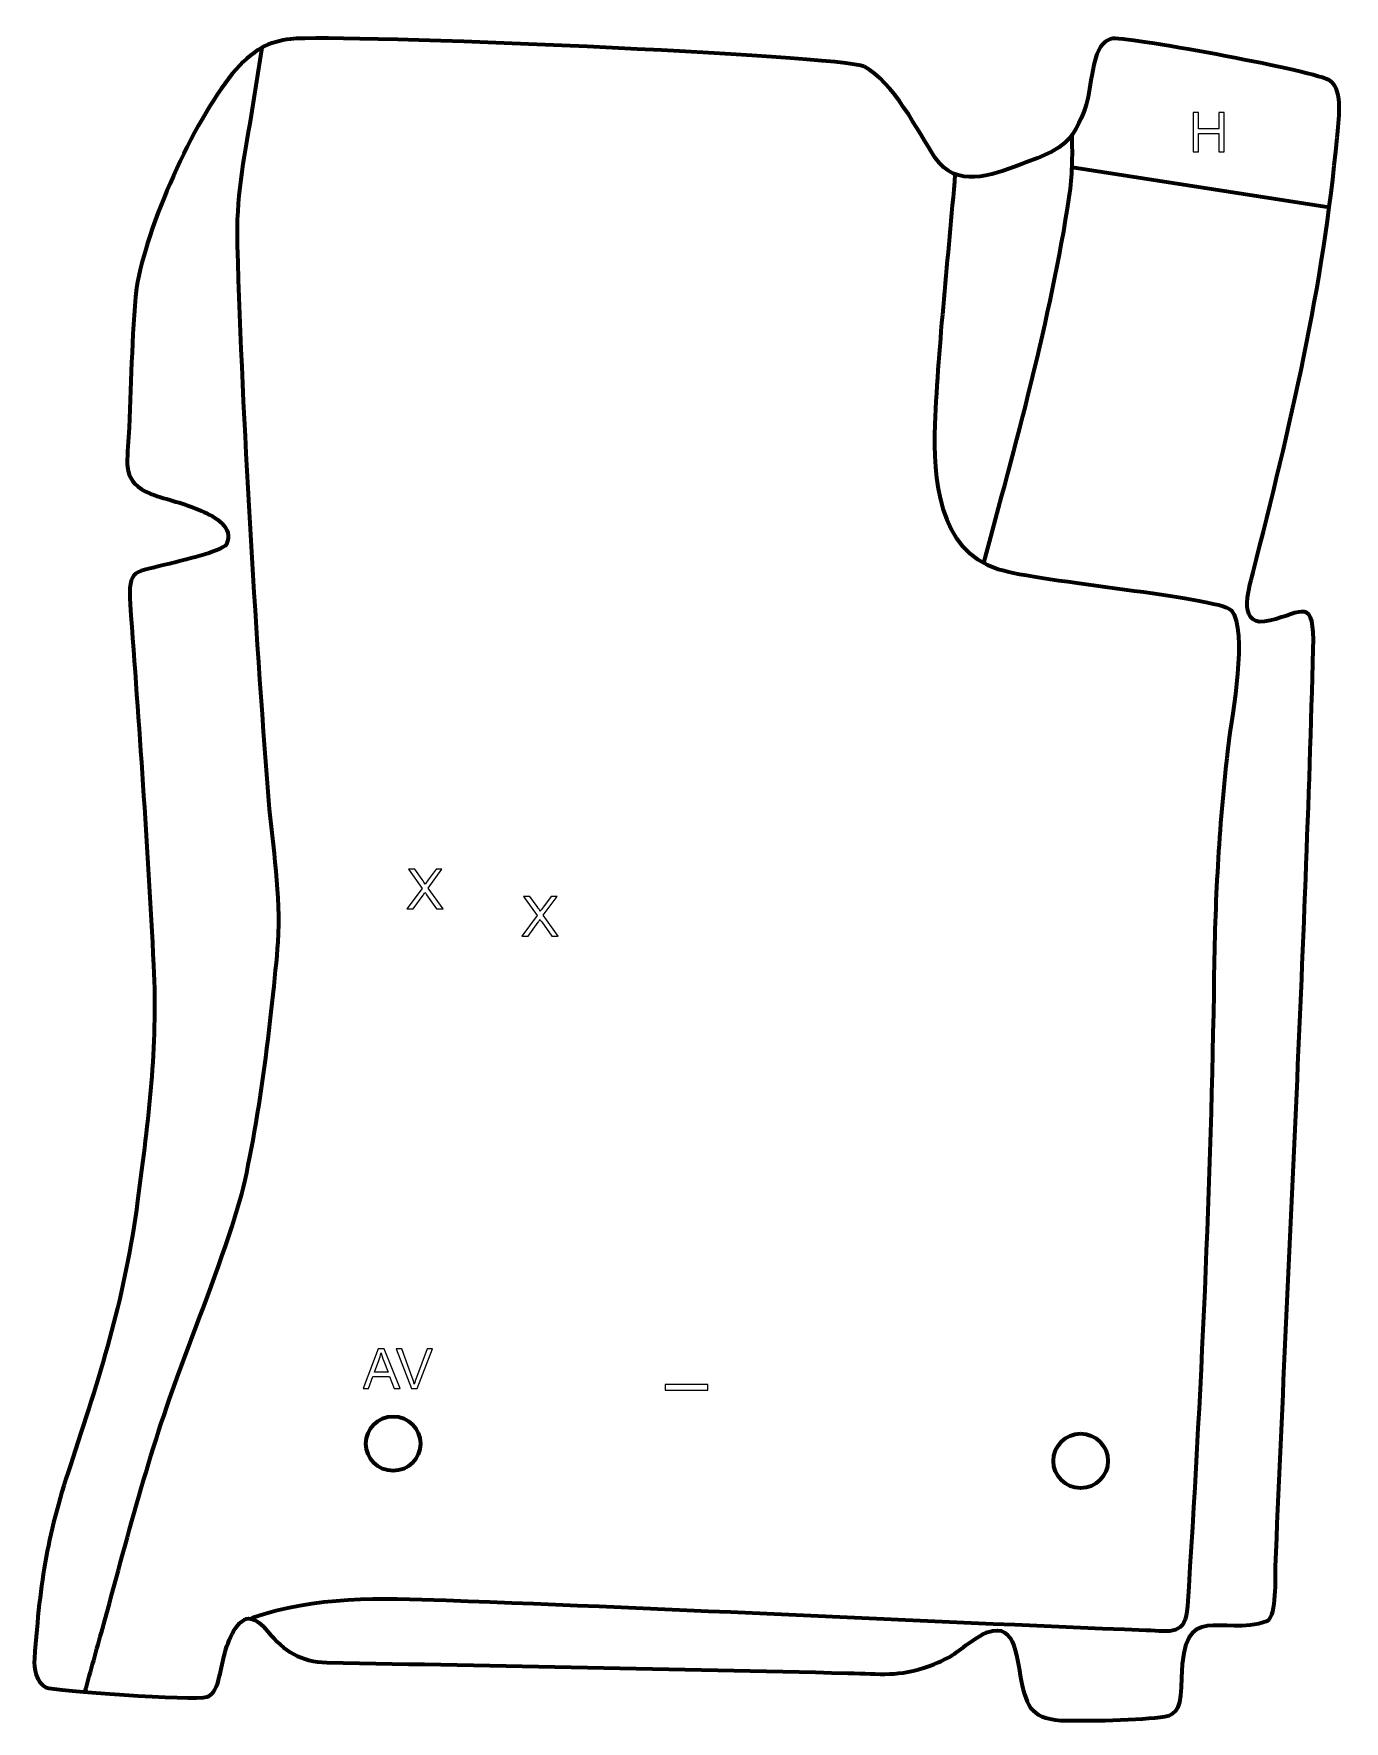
# Model space of a CAD drawing. Header units: millimetres. Extents: x 1157 to 1758, y -3 to 772.
import ezdxf

# ---------------------------------------------------------------- set-up
doc = ezdxf.new("R2010")
doc.units = ezdxf.units.MM
doc.header["$MEASUREMENT"] = 0
doc.layers.add('layer 2', color=7, linetype='Continuous')
doc.layers.add('layer 3', color=7, linetype='Continuous')

msp = doc.modelspace()

# ---------------------------------------------------------------- linework, layer by layer
at = {"layer": 'layer 2', "color": 142, "lineweight": 200}
for centre in [(1321.9738, 124.7918), (1637.3577, 116.8543)]:
    msp.add_ellipse(centre, major_axis=(0, 12.5), ratio=1, dxfattribs=at)
at = {"layer": 'layer 2', "color": 142, "lineweight": 158}
for points, knots in [([(1180.5845, 10.8294), (1183.2622, 20.513), (1185.9399, 30.1966), (1188.6176, 39.8802), (1188.6176, 39.8802), (1199.9985, 81.3506), (1209.7231, 119.9913), (1224.8329, 160.5221), (1224.8329, 160.5221), (1233.6822, 184.2636), (1243.661, 209.5005), (1250.91, 233.6623), (1250.91, 233.6623), (1259.3538, 261.807), (1266.8177, 323.893), (1269.1889, 354.894), (1269.1889, 354.894), (1270.6454, 376.2511), (1266.7935, 398.5288), (1264.8835, 419.8368), (1264.8835, 419.8368), (1258.4993, 504.1951), (1253.1994, 589.9957), (1250.5613, 674.5346), (1250.5613, 674.5346), (1249.9307, 696.2721), (1253.4595, 713.2183), (1256.9815, 734.3307), (1256.9815, 734.3307), (1258.6545, 744.6566), (1260.2636, 754.9925), (1261.9429, 765.3177)], [0, 0, 0, 0, 0.11111111, 0.11111111, 0.11111111, 0.11111111, 0.22222222, 0.22222222, 0.22222222, 0.22222222, 0.33333333, 0.33333333, 0.33333333, 0.33333333, 0.44444444, 0.44444444, 0.44444444, 0.44444444, 0.55555556, 0.55555556, 0.55555556, 0.55555556, 0.66666667, 0.66666667, 0.66666667, 0.66666667, 0.77777778, 0.77777778, 0.77777778, 0.77777778, 1, 1, 1, 1]), ([(1592.7255, 528.2574), (1607.421, 582.9766), (1623.7117, 640.7267), (1632.134, 696.6825), (1632.134, 696.6825), (1633.694, 707.0469), (1633.6241, 714.9138), (1633.4702, 725.2739)], [0, 0, 0, 0, 0.33333333, 0.33333333, 0.33333333, 0.33333333, 1, 1, 1, 1]), ([(1579.7113, 707.2449), (1576.5865, 669.1494), (1572.1541, 630.4352), (1570.3891, 592.3253), (1570.3891, 592.3253), (1569.7746, 567.9052), (1571.6759, 534.6494), (1599.4856, 526.0279), (1599.4856, 526.0279), (1618.9084, 520.0065), (1699.0668, 513.428), (1706.4429, 507.1731), (1706.4429, 507.1731), (1714.2981, 497.5208), (1706.7165, 459.3221), (1705.1452, 445.9195), (1705.1452, 445.9195), (1700.9266, 409.5089), (1699.0387, 376.9869), (1698.5204, 340.3643), (1698.5204, 340.3643), (1697.1299, 243.3763), (1692.5787, 147.0135), (1686.3364, 50.2069), (1686.3364, 50.2069), (1685.4612, 36.6351), (1678.8712, 38.6222), (1667.4615, 39.073), (1667.4615, 39.073), (1560.4041, 43.3135), (1453.3061, 48.8291), (1346.2726, 52.7974), (1346.2726, 52.7974), (1316.616, 53.897), (1285.7863, 54.7693), (1257.4196, 44.8061), (1257.4196, 44.8061), (1257.4196, 44.8061), (1256.4611, 44.4694), (1256.4611, 44.4694)], [0, 0, 0, 0, 0.09090909, 0.09090909, 0.09090909, 0.09090909, 0.18181818, 0.18181818, 0.18181818, 0.18181818, 0.27272727, 0.27272727, 0.27272727, 0.27272727, 0.36363636, 0.36363636, 0.36363636, 0.36363636, 0.45454545, 0.45454545, 0.45454545, 0.45454545, 0.54545455, 0.54545455, 0.54545455, 0.54545455, 0.63636364, 0.63636364, 0.63636364, 0.63636364, 0.72727273, 0.72727273, 0.72727273, 0.72727273, 0.81818182, 0.81818182, 0.81818182, 0.81818182, 1, 1, 1, 1])]:
    msp.add_open_spline(points, degree=3, knots=knots, dxfattribs=at)
at = {"layer": 'layer 2', "color": 142}
for points, knots in [([(1688.982, 717.3611), (1688.982, 717.3611), (1688.982, 735.5475), (1688.982, 735.5475), (1688.982, 735.5475), (1688.982, 735.5475), (1691.395, 735.5475), (1691.395, 735.5475), (1691.395, 735.5475), (1691.395, 735.5475), (1691.395, 728.0545), (1691.395, 728.0545), (1691.395, 728.0545), (1691.395, 728.0545), (1700.793, 728.0545), (1700.793, 728.0545), (1700.793, 728.0545), (1700.793, 728.0545), (1700.793, 735.5475), (1700.793, 735.5475), (1700.793, 735.5475), (1700.793, 735.5475), (1703.206, 735.5475), (1703.206, 735.5475), (1703.206, 735.5475), (1703.206, 735.5475), (1703.206, 717.3611), (1703.206, 717.3611), (1703.206, 717.3611), (1703.206, 717.3611), (1700.793, 717.3611), (1700.793, 717.3611), (1700.793, 717.3611), (1700.793, 717.3611), (1700.793, 725.9209), (1700.793, 725.9209), (1700.793, 725.9209), (1700.793, 725.9209), (1691.395, 725.9209), (1691.395, 725.9209), (1691.395, 725.9209), (1691.395, 725.9209), (1691.395, 717.3611), (1691.395, 717.3611), (1691.395, 717.3611), (1691.395, 717.3611), (1688.982, 717.3611), (1688.982, 717.3611)], [0, 0, 0, 0, 0.07692308, 0.07692308, 0.07692308, 0.07692308, 0.15384615, 0.15384615, 0.15384615, 0.15384615, 0.23076923, 0.23076923, 0.23076923, 0.23076923, 0.30769231, 0.30769231, 0.30769231, 0.30769231, 0.38461538, 0.38461538, 0.38461538, 0.38461538, 0.46153846, 0.46153846, 0.46153846, 0.46153846, 0.53846154, 0.53846154, 0.53846154, 0.53846154, 0.61538462, 0.61538462, 0.61538462, 0.61538462, 0.69230769, 0.69230769, 0.69230769, 0.69230769, 0.76923077, 0.76923077, 0.76923077, 0.76923077, 0.84615385, 0.84615385, 0.84615385, 0.84615385, 1, 1, 1, 1]), ([(1328.1964, 370.0958), (1328.1964, 370.0958), (1335.2237, 379.5319), (1335.2237, 379.5319), (1335.2237, 379.5319), (1335.2237, 379.5319), (1329.0346, 388.2822), (1329.0346, 388.2822), (1329.0346, 388.2822), (1329.0346, 388.2822), (1331.9005, 388.2822), (1331.9005, 388.2822), (1331.9005, 388.2822), (1331.9005, 388.2822), (1335.2152, 383.6298), (1335.2152, 383.6298), (1335.2152, 383.6298), (1335.9053, 382.6646), (1336.3836, 381.928), (1336.6588, 381.4157), (1336.6588, 381.4157), (1337.0694, 382.0507), (1337.552, 382.7281), (1338.1066, 383.4435), (1338.1066, 383.4435), (1338.1066, 383.4435), (1341.7388, 388.2822), (1341.7388, 388.2822), (1341.7388, 388.2822), (1341.7388, 388.2822), (1344.3762, 388.2822), (1344.3762, 388.2822), (1344.3762, 388.2822), (1344.3762, 388.2822), (1338.06, 379.6377), (1338.06, 379.6377), (1338.06, 379.6377), (1338.06, 379.6377), (1344.8588, 370.0958), (1344.8588, 370.0958), (1344.8588, 370.0958), (1344.8588, 370.0958), (1341.9039, 370.0958), (1341.9039, 370.0958), (1341.9039, 370.0958), (1341.9039, 370.0958), (1337.315, 376.5813), (1337.315, 376.5813), (1337.315, 376.5813), (1337.0525, 376.9496), (1336.8027, 377.3179), (1336.5699, 377.6819), (1336.5699, 377.6819), (1336.1635, 377.0723), (1335.8756, 376.6448), (1335.6978, 376.4035), (1335.6978, 376.4035), (1335.6978, 376.4035), (1331.0877, 370.0958), (1331.0877, 370.0958), (1331.0877, 370.0958), (1331.0877, 370.0958), (1328.1964, 370.0958), (1328.1964, 370.0958)], [0, 0, 0, 0, 0.05882353, 0.05882353, 0.05882353, 0.05882353, 0.11764706, 0.11764706, 0.11764706, 0.11764706, 0.17647059, 0.17647059, 0.17647059, 0.17647059, 0.23529412, 0.23529412, 0.23529412, 0.23529412, 0.29411765, 0.29411765, 0.29411765, 0.29411765, 0.35294118, 0.35294118, 0.35294118, 0.35294118, 0.41176471, 0.41176471, 0.41176471, 0.41176471, 0.47058824, 0.47058824, 0.47058824, 0.47058824, 0.52941176, 0.52941176, 0.52941176, 0.52941176, 0.58823529, 0.58823529, 0.58823529, 0.58823529, 0.64705882, 0.64705882, 0.64705882, 0.64705882, 0.70588235, 0.70588235, 0.70588235, 0.70588235, 0.76470588, 0.76470588, 0.76470588, 0.76470588, 0.82352941, 0.82352941, 0.82352941, 0.82352941, 0.88235294, 0.88235294, 0.88235294, 0.88235294, 1, 1, 1, 1]), ([(1380.9809, 357.6603), (1380.9809, 357.6603), (1388.0082, 367.0964), (1388.0082, 367.0964), (1388.0082, 367.0964), (1388.0082, 367.0964), (1381.8191, 375.8467), (1381.8191, 375.8467), (1381.8191, 375.8467), (1381.8191, 375.8467), (1384.685, 375.8467), (1384.685, 375.8467), (1384.685, 375.8467), (1384.685, 375.8467), (1387.9997, 371.1943), (1387.9997, 371.1943), (1387.9997, 371.1943), (1388.6898, 370.2291), (1389.1681, 369.4925), (1389.4433, 368.9802), (1389.4433, 368.9802), (1389.8539, 369.6152), (1390.3365, 370.2926), (1390.8911, 371.008), (1390.8911, 371.008), (1390.8911, 371.008), (1394.5233, 375.8467), (1394.5233, 375.8467), (1394.5233, 375.8467), (1394.5233, 375.8467), (1397.1607, 375.8467), (1397.1607, 375.8467), (1397.1607, 375.8467), (1397.1607, 375.8467), (1390.8445, 367.2022), (1390.8445, 367.2022), (1390.8445, 367.2022), (1390.8445, 367.2022), (1397.6433, 357.6603), (1397.6433, 357.6603), (1397.6433, 357.6603), (1397.6433, 357.6603), (1394.6884, 357.6603), (1394.6884, 357.6603), (1394.6884, 357.6603), (1394.6884, 357.6603), (1390.0995, 364.1458), (1390.0995, 364.1458), (1390.0995, 364.1458), (1389.837, 364.5141), (1389.5872, 364.8824), (1389.3544, 365.2464), (1389.3544, 365.2464), (1388.948, 364.6368), (1388.6601, 364.2093), (1388.4823, 363.968), (1388.4823, 363.968), (1388.4823, 363.968), (1383.8722, 357.6603), (1383.8722, 357.6603), (1383.8722, 357.6603), (1383.8722, 357.6603), (1380.9809, 357.6603), (1380.9809, 357.6603)], [0, 0, 0, 0, 0.05882353, 0.05882353, 0.05882353, 0.05882353, 0.11764706, 0.11764706, 0.11764706, 0.11764706, 0.17647059, 0.17647059, 0.17647059, 0.17647059, 0.23529412, 0.23529412, 0.23529412, 0.23529412, 0.29411765, 0.29411765, 0.29411765, 0.29411765, 0.35294118, 0.35294118, 0.35294118, 0.35294118, 0.41176471, 0.41176471, 0.41176471, 0.41176471, 0.47058824, 0.47058824, 0.47058824, 0.47058824, 0.52941176, 0.52941176, 0.52941176, 0.52941176, 0.58823529, 0.58823529, 0.58823529, 0.58823529, 0.64705882, 0.64705882, 0.64705882, 0.64705882, 0.70588235, 0.70588235, 0.70588235, 0.70588235, 0.76470588, 0.76470588, 0.76470588, 0.76470588, 0.82352941, 0.82352941, 0.82352941, 0.82352941, 0.88235294, 0.88235294, 0.88235294, 0.88235294, 1, 1, 1, 1]), ([(1308.1781, 150.0945), (1308.1781, 150.0945), (1315.1546, 168.2809), (1315.1546, 168.2809), (1315.1546, 168.2809), (1315.1546, 168.2809), (1317.8005, 168.2809), (1317.8005, 168.2809), (1317.8005, 168.2809), (1317.8005, 168.2809), (1325.2046, 150.0945), (1325.2046, 150.0945), (1325.2046, 150.0945), (1325.2046, 150.0945), (1322.4656, 150.0945), (1322.4656, 150.0945), (1322.4656, 150.0945), (1322.4656, 150.0945), (1320.3616, 155.6063), (1320.3616, 155.6063), (1320.3616, 155.6063), (1320.3616, 155.6063), (1312.7035, 155.6063), (1312.7035, 155.6063), (1312.7035, 155.6063), (1312.7035, 155.6063), (1310.7308, 150.0945), (1310.7308, 150.0945), (1310.7308, 150.0945), (1310.7308, 150.0945), (1308.1781, 150.0945), (1308.1781, 150.0945)], [0, 0, 0, 0, 0.11111111, 0.11111111, 0.11111111, 0.11111111, 0.22222222, 0.22222222, 0.22222222, 0.22222222, 0.33333333, 0.33333333, 0.33333333, 0.33333333, 0.44444444, 0.44444444, 0.44444444, 0.44444444, 0.55555556, 0.55555556, 0.55555556, 0.55555556, 0.66666667, 0.66666667, 0.66666667, 0.66666667, 0.77777778, 0.77777778, 0.77777778, 0.77777778, 1, 1, 1, 1]), ([(1313.4105, 157.5621), (1313.4105, 157.5621), (1319.6081, 157.5621), (1319.6081, 157.5621), (1319.6081, 157.5621), (1319.6081, 157.5621), (1317.7116, 162.604), (1317.7116, 162.604), (1317.7116, 162.604), (1317.1401, 164.1365), (1316.7083, 165.4022), (1316.4077, 166.4013), (1316.4077, 166.4013), (1316.1579, 165.216), (1315.8235, 164.0518), (1315.4044, 162.9003), (1315.4044, 162.9003), (1315.4044, 162.9003), (1313.4105, 157.5621), (1313.4105, 157.5621)], [0, 0, 0, 0, 0.16666667, 0.16666667, 0.16666667, 0.16666667, 0.33333333, 0.33333333, 0.33333333, 0.33333333, 0.5, 0.5, 0.5, 0.5, 0.66666667, 0.66666667, 0.66666667, 0.66666667, 1, 1, 1, 1]), ([(1330.4116, 150.0945), (1330.4116, 150.0945), (1323.3843, 168.2809), (1323.3843, 168.2809), (1323.3843, 168.2809), (1323.3843, 168.2809), (1325.992, 168.2809), (1325.992, 168.2809), (1325.992, 168.2809), (1325.992, 168.2809), (1330.7164, 155.0644), (1330.7164, 155.0644), (1330.7164, 155.0644), (1331.0932, 154.0061), (1331.4149, 153.0155), (1331.6689, 152.0884), (1331.6689, 152.0884), (1331.9483, 153.0832), (1332.2743, 154.0738), (1332.6468, 155.0644), (1332.6468, 155.0644), (1332.6468, 155.0644), (1337.549, 168.2809), (1337.549, 168.2809), (1337.549, 168.2809), (1337.549, 168.2809), (1340.0043, 168.2809), (1340.0043, 168.2809), (1340.0043, 168.2809), (1340.0043, 168.2809), (1332.9135, 150.0945), (1332.9135, 150.0945), (1332.9135, 150.0945), (1332.9135, 150.0945), (1330.4116, 150.0945), (1330.4116, 150.0945)], [0, 0, 0, 0, 0.1, 0.1, 0.1, 0.1, 0.2, 0.2, 0.2, 0.2, 0.3, 0.3, 0.3, 0.3, 0.4, 0.4, 0.4, 0.4, 0.5, 0.5, 0.5, 0.5, 0.6, 0.6, 0.6, 0.6, 0.7, 0.7, 0.7, 0.7, 0.8, 0.8, 0.8, 0.8, 1, 1, 1, 1]), ([(1446.7239, 149.3359), (1446.7239, 149.3359), (1446.7239, 151.8407), (1446.7239, 151.8407), (1446.7239, 151.8407), (1446.7239, 151.8407), (1466.3031, 151.8407), (1466.3031, 151.8407), (1466.3031, 151.8407), (1466.3031, 151.8407), (1466.3031, 149.3359), (1466.3031, 149.3359), (1466.3031, 149.3359), (1466.3031, 149.3359), (1446.7239, 149.3359), (1446.7239, 149.3359)], [0, 0, 0, 0, 0.2, 0.2, 0.2, 0.2, 0.4, 0.4, 0.4, 0.4, 0.6, 0.6, 0.6, 0.6, 1, 1, 1, 1])]:
    msp.add_open_spline(points, degree=3, knots=knots, dxfattribs=at)
at = {"layer": 'layer 2', "color": 142, "lineweight": 158}
msp.add_open_spline([(1633.5089, 710.4472), (1633.5089, 710.4472), (1751.4134, 692.0113), (1751.4134, 692.0113)], degree=3, dxfattribs=at)
at = {"layer": 'layer 3', "color": 242, "lineweight": 158}
msp.add_open_spline([(1538.0905, 756.541), (1551.1866, 749.6255), (1562.6693, 727.1621), (1570.632, 714.6376), (1570.632, 714.6376), (1580.3774, 700.7033), (1596.1912, 706.4617), (1609.5019, 711.4758), (1609.5019, 711.4758), (1617.3457, 714.4286), (1628.6524, 718.088), (1633.4702, 725.2739), (1633.4702, 725.2739), (1642.9691, 740.5614), (1639.9822, 744.7885), (1644.1578, 760.0885), (1644.1578, 760.0885), (1645.8638, 766.3396), (1648.5997, 768.7805), (1652.1482, 769.3666), (1652.1482, 769.3666), (1662.3376, 769.7862), (1746.415, 754.0668), (1751.7592, 750.0727), (1751.7592, 750.0727), (1758.2783, 745.2006), (1755.51, 731.4507), (1754.9889, 723.9702), (1754.9889, 723.9702), (1748.7617, 655.4629), (1733.3894, 590.9736), (1716.444, 524.5501), (1716.444, 524.5501), (1714.2563, 515.9743), (1708.9605, 498.5219), (1724.2634, 502.3628), (1724.2634, 502.3628), (1739.258, 506.1264), (1744.6712, 513.5246), (1744.0871, 489.4037), (1744.0871, 489.4037), (1740.2951, 348.8282), (1732.6018, 208.8383), (1726.7302, 68.4044), (1726.7302, 68.4044), (1726.5894, 63.3141), (1727.5068, 46.2116), (1723.0552, 43.47), (1723.0552, 43.47), (1701.3156, 35.8853), (1684.4449, 54.0302), (1683.82, 17.3878), (1683.82, 17.3878), (1683.5941, 4.1385), (1681.9957, 0.5758), (1675.9256, -0.4332), (1675.9256, -0.4332), (1665.9307, -2.0946), (1638.3497, -2.5852), (1628.1894, -2.1895), (1628.1894, -2.1895), (1613.7159, -1.1756), (1612.1245, 5.4766), (1609.66, 18.3777), (1609.66, 18.3777), (1607.5202, 30.6825), (1606.1403, 46.5542), (1588.9418, 35.2431), (1588.9418, 35.2431), (1580.2364, 29.5178), (1579.1773, 26.8534), (1568.134, 22.8946), (1568.134, 22.8946), (1553.3806, 17.6058), (1545.9807, 19.1939), (1530.5925, 19.5333), (1530.5925, 19.5333), (1450.9183, 21.2904), (1371.2768, 22.9304), (1291.5954, 24.3487), (1291.5954, 24.3487), (1279.5919, 24.7718), (1272.0562, 29.3938), (1264.4664, 38.5765), (1264.4664, 38.5765), (1259.0595, 45.1183), (1253.9713, 47.685), (1248.8062, 38.687), (1248.8062, 38.687), (1244.5734, 31.3132), (1243.8912, 24.092), (1241.8267, 16.2941), (1241.8267, 16.2941), (1240.5531, 11.4834), (1238.9082, 9.4178), (1236.5682, 8.6189), (1236.5682, 8.6189), (1230.704, 6.6165), (1165.5555, 11.4905), (1162.7625, 12.9174), (1162.7625, 12.9174), (1158.172, 15.2626), (1157.097, 21.5916), (1157.3967, 26.1756), (1157.3967, 26.1756), (1160.1819, 63.4414), (1163.117, 82.5528), (1174.9788, 118.2762), (1174.9788, 118.2762), (1188.7026, 159.8209), (1198.9106, 192.3115), (1204.7353, 236.1365), (1204.7353, 236.1365), (1209.7399, 274.4196), (1213.9115, 305.2814), (1212.0515, 344.2757), (1212.0515, 344.2757), (1209.3489, 399.51), (1205.3015, 454.6692), (1201.3359, 509.8237), (1201.3359, 509.8237), (1200.2655, 526.7998), (1203.4405, 524.1933), (1219.3515, 528.4928), (1219.3515, 528.4928), (1224.1328, 529.7786), (1243.1676, 533.9609), (1245.4904, 537.2728), (1245.4904, 537.2728), (1249.0068, 545.3338), (1240.3706, 549.8733), (1234.1136, 552.7572), (1234.1136, 552.7572), (1225.6923, 556.3945), (1218.8632, 557.6322), (1210.706, 560.5619), (1210.706, 560.5619), (1197.5377, 565.9079), (1199.8904, 574.4563), (1200.6182, 586.6215), (1200.6182, 586.6215), (1201.8764, 608.9595), (1201.8189, 633.0099), (1204.2676, 655.0348), (1204.2676, 655.0348), (1208.8456, 683.3614), (1230.0568, 730.9144), (1248.1784, 753.1459), (1248.1784, 753.1459), (1257.3989, 764.4577), (1265.2292, 768.114), (1274.9431, 769.1608), (1274.9431, 769.1608), (1297.6669, 771.6096), (1527.2437, 761.6902), (1538.0905, 756.541)], degree=3, knots=[0, 0, 0, 0, 0.025, 0.025, 0.025, 0.025, 0.05, 0.05, 0.05, 0.05, 0.075, 0.075, 0.075, 0.075, 0.1, 0.1, 0.1, 0.1, 0.125, 0.125, 0.125, 0.125, 0.15, 0.15, 0.15, 0.15, 0.175, 0.175, 0.175, 0.175, 0.2, 0.2, 0.2, 0.2, 0.225, 0.225, 0.225, 0.225, 0.25, 0.25, 0.25, 0.25, 0.275, 0.275, 0.275, 0.275, 0.3, 0.3, 0.3, 0.3, 0.325, 0.325, 0.325, 0.325, 0.35, 0.35, 0.35, 0.35, 0.375, 0.375, 0.375, 0.375, 0.4, 0.4, 0.4, 0.4, 0.425, 0.425, 0.425, 0.425, 0.45, 0.45, 0.45, 0.45, 0.475, 0.475, 0.475, 0.475, 0.5, 0.5, 0.5, 0.5, 0.525, 0.525, 0.525, 0.525, 0.55, 0.55, 0.55, 0.55, 0.575, 0.575, 0.575, 0.575, 0.6, 0.6, 0.6, 0.6, 0.625, 0.625, 0.625, 0.625, 0.65, 0.65, 0.65, 0.65, 0.675, 0.675, 0.675, 0.675, 0.7, 0.7, 0.7, 0.7, 0.725, 0.725, 0.725, 0.725, 0.75, 0.75, 0.75, 0.75, 0.775, 0.775, 0.775, 0.775, 0.8, 0.8, 0.8, 0.8, 0.825, 0.825, 0.825, 0.825, 0.85, 0.85, 0.85, 0.85, 0.875, 0.875, 0.875, 0.875, 0.9, 0.9, 0.9, 0.9, 0.925, 0.925, 0.925, 0.925, 0.95, 0.95, 0.95, 0.95, 1, 1, 1, 1], dxfattribs=at)

doc.saveas('drawing.dxf')
